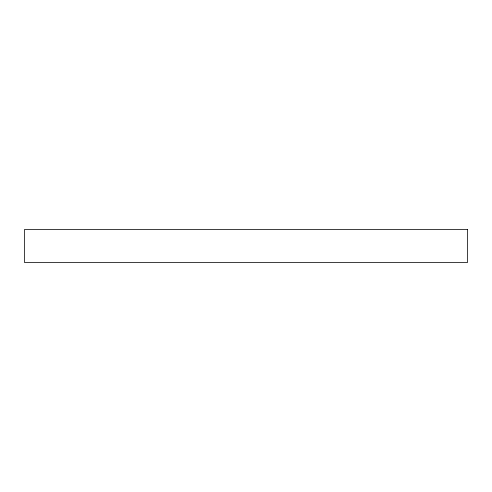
<?xml version="1.0" encoding="UTF-8"?>
<svg xmlns="http://www.w3.org/2000/svg" width="492" height="492" viewBox="0 0 492 492"><rect width="100%" height="100%" fill="white"/><g stroke="black" fill="none" stroke-linecap="round" stroke-linejoin="round"><path stroke-width="0.74" d="M467.4 229.395L24.6 229.395L24.6 262.605L467.4 262.605L467.4 229.395"/></g></svg>
